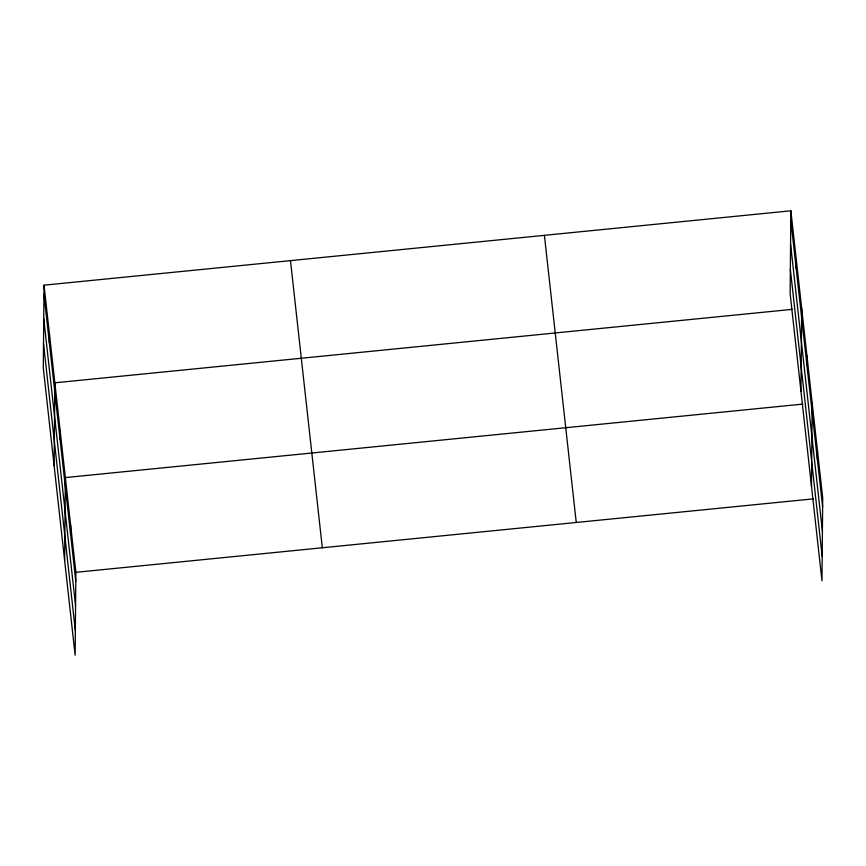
<?xml version="1.0" encoding="UTF-8"?>
<svg xmlns="http://www.w3.org/2000/svg" width="866" height="866" viewBox="0 0 866 866"><rect width="100%" height="100%" fill="white"/><g stroke="black" fill="none" stroke-linecap="round" stroke-linejoin="round"><path stroke-width="1.3" d="M44.025 285.174L43.3 368.061L75.136 655.205L75.862 572.318L44.025 285.174L790.864 210.795L822.7 497.939L821.975 580.826L790.138 293.682L790.864 210.795M49.362 342.925L49.438 333.995M54.125 465.692L54.85 382.804L792.412 309.346M60.025 439.116L60.1 430.185M64.636 560.454L65.361 477.567L802.912 404.097M70.536 533.867L70.611 524.937M796.19 268.536L796.276 259.605M800.963 391.313L801.689 308.426M806.863 364.727L806.939 355.796M811.474 486.064L812.189 403.177M817.363 459.489L817.45 450.558M75.862 572.318L813.423 498.859M790.777 219.726L822.624 506.859M790.571 244.125L822.408 531.269M790.344 269.272L822.191 556.416M544.4 235.335L576.247 522.479M290.478 260.634L322.325 547.777M43.95 294.104L75.786 581.248M43.733 318.515L75.569 605.659M43.517 343.661L75.353 630.805"/></g></svg>
